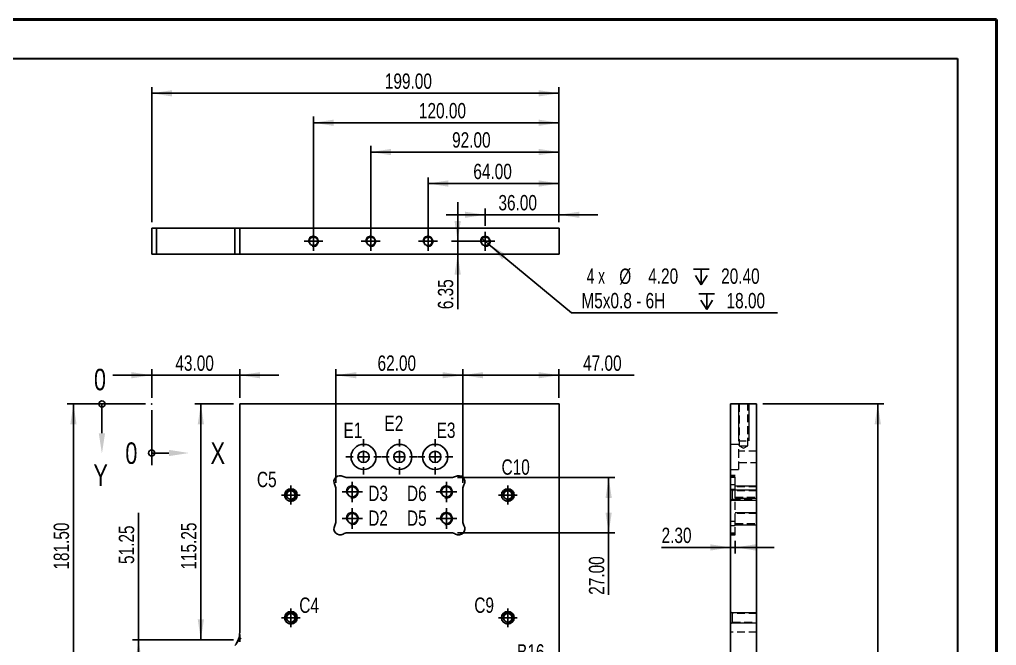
# Model space of a CAD drawing. Header units: millimetres. Extents: x 0 to 279, y 0 to 216.
# Drawn here: x 120.3 to 279.4, y 113.9 to 215.9 of the extents above; entities that cross this region are included whole.
import ezdxf

# ---------------------------------------------------------------- set-up
doc = ezdxf.new("R2010")
doc.units = ezdxf.units.MM
doc.header["$PDSIZE"] = -1
doc.linetypes.add('HIDDEN', pattern=[1.905, 1.27, -0.635])
for name, color, linetype in [('DIM', 1, 'Continuous'), ('PAGE_BORDER', 7, 'Continuous'), ('TITLE_BLOCK_BORDER', 7, 'Continuous')]:
    doc.layers.add(name, color=color, linetype=linetype)
doc.styles.add('SLDTEXTSTYLE0', font='TXT', dxfattribs={"width": 0.75})
doc.styles.add('SLDTEXTSTYLE5', font='TXT', dxfattribs={"width": 0.666667})
doc.dimstyles.new('SLDDIMSTYLE0', dxfattribs={"dimtxt": 2.5, "dimasz": 3.302, "dimexe": 0, "dimexo": 0.0625, "dimtad": 1, "dimlfac": 3, "dimrnd": 1e-09, "dimzin": 4, "dimdsep": 46, "dimtxsty": 'SLDTEXTSTYLE0', "dimsah": 1, "dimcen": 0.09, "dimadec": 0, "dimazin": 1, "dimtfac": 1, "dimtmove": 0, "dimatfit": 0, "dimfxl": 0, "dimfrac": 2, "dimtolj": 1, "dimtzin": 12, "dimarcsym": 0})
doc.dimstyles.new('SLDDIMSTYLE1', dxfattribs={"dimtxt": 2.5, "dimasz": 3.302, "dimexe": 0, "dimexo": 0.0625, "dimtad": 1, "dimlfac": 3, "dimrnd": 1e-09, "dimzin": 4, "dimdsep": 46, "dimtxsty": 'SLDTEXTSTYLE0', "dimsah": 1, "dimcen": 0.09, "dimadec": 0, "dimazin": 1, "dimtfac": 1, "dimtofl": 0, "dimtmove": 0, "dimatfit": 3, "dimfxl": 0, "dimfrac": 2, "dimtolj": 1, "dimtzin": 12, "dimarcsym": 0})
doc.dimstyles.new('SLDDIMSTYLE2', dxfattribs={"dimtxt": 2.5, "dimasz": 3.302, "dimexe": 0, "dimexo": 0.0625, "dimtad": 1, "dimlfac": 3, "dimrnd": 1e-09, "dimzin": 12, "dimdsep": 46, "dimtxsty": 'SLDTEXTSTYLE0', "dimsah": 1, "dimcen": 0.09, "dimadec": 0, "dimazin": 3, "dimtfac": 1, "dimtofl": 0, "dimtmove": 0, "dimatfit": 3, "dimfxl": 0, "dimfrac": 2, "dimtolj": 1, "dimtzin": 12, "dimarcsym": 0})
doc.dimstyles.new('SLDDIMSTYLE3', dxfattribs={"dimtxt": 2.5, "dimasz": 3.302, "dimexe": 0, "dimexo": 0.0625, "dimtad": 1, "dimlfac": 3, "dimrnd": 1e-09, "dimzin": 12, "dimdsep": 46, "dimtxsty": 'SLDTEXTSTYLE0', "dimsah": 1, "dimcen": 0.09, "dimadec": 0, "dimazin": 3, "dimtfac": 1, "dimtmove": 0, "dimatfit": 0, "dimfxl": 0, "dimfrac": 2, "dimtolj": 1, "dimtzin": 12, "dimarcsym": 0})
doc.dimstyles.new('SLDDIMSTYLE4', dxfattribs={"dimtxt": 2.5, "dimasz": 3.302, "dimexe": 0, "dimexo": 0.0625, "dimtad": 0, "dimtih": 1, "dimtoh": 1, "dimlfac": 3, "dimrnd": 1e-09, "dimzin": 4, "dimdsep": 46, "dimtxsty": 'SLDTEXTSTYLE0', "dimblk1": 'NONE', "dimsah": 1, "dimcen": 0, "dimadec": 0, "dimazin": 1, "dimtfac": 1, "dimtmove": 0, "dimatfit": 3, "dimldrblk": 'NONE', "dimfxl": 0, "dimfrac": 2, "dimtolj": 1, "dimtzin": 12, "dimarcsym": 0})

# ---------------------------------------------------------------- blocks, each defined once
blk = doc.blocks.new('_D')
at = {"layer": 'DIM'}
for p, q in [((141.82, 157.95), (135.47, 157.95)), ((141.82, 154.26), (141.82, 158.95)), ((141.82, 157.95), (156.15, 157.95)), ((156.15, 154.26), (156.15, 158.95)), ((156.15, 157.95), (162.5, 157.95))]:
    blk.add_line(p, q, dxfattribs=at)
for points in [[(141.82, 157.95), (138.52, 158.45), (138.52, 157.44)], [(156.15, 157.95), (159.46, 157.44), (159.46, 158.45)]]:
    blk.add_solid(points, dxfattribs=at)
at = {"layer": 'DIM', "insert": (145.67, 161.17), "char_height": 2.5, "attachment_point": 1, "style": 'SLDTEXTSTYLE0'}
blk.add_mtext('43.00', dxfattribs=at)
blk = doc.blocks.new('_D_1')
at = {"layer": 'DIM'}
for p, q in [((140.82, 153.26), (128.07, 153.26)), ((129.07, 153.26), (129.07, 92.76)), ((140.82, 92.76), (128.07, 92.76))]:
    blk.add_line(p, q, dxfattribs=at)
for points in [[(129.07, 153.26), (128.56, 149.96), (129.58, 149.96)], [(129.07, 92.76), (129.58, 96.07), (128.56, 96.07)]]:
    blk.add_solid(points, dxfattribs=at)
at = {"layer": 'DIM', "insert": (125.85, 126.27), "char_height": 2.5, "attachment_point": 1, "rotation": 90, "style": 'SLDTEXTSTYLE0'}
blk.add_mtext('181.50', dxfattribs=at)
blk = doc.blocks.new('_D_2')
at = {"layer": 'DIM'}
for p, q in [((155.15, 153.26), (148.82, 153.26)), ((149.82, 114.84), (149.82, 153.26)), ((155.15, 114.84), (148.82, 114.84))]:
    blk.add_line(p, q, dxfattribs=at)
for points in [[(149.82, 153.26), (149.32, 149.96), (150.33, 149.96)], [(149.82, 114.84), (150.33, 118.15), (149.32, 118.15)]]:
    blk.add_solid(points, dxfattribs=at)
at = {"layer": 'DIM', "insert": (146.6, 126.27), "char_height": 2.5, "attachment_point": 1, "rotation": 90, "style": 'SLDTEXTSTYLE0'}
blk.add_mtext('115.25', dxfattribs=at)
blk = doc.blocks.new('_D_3')
at = {"layer": 'DIM'}
for p, q in [((139.68, 114.84), (139.68, 135.5)), ((155.15, 114.84), (138.68, 114.84)), ((139.68, 114.84), (139.68, 97.76)), ((140.82, 97.76), (138.68, 97.76))]:
    blk.add_line(p, q, dxfattribs=at)
for points in [[(139.68, 114.84), (139.17, 111.54), (140.19, 111.54)], [(139.68, 97.76), (140.19, 101.07), (139.17, 101.07)]]:
    blk.add_solid(points, dxfattribs=at)
at = {"layer": 'DIM', "insert": (136.46, 127.19), "char_height": 2.5, "attachment_point": 1, "rotation": 90, "style": 'SLDTEXTSTYLE0'}
blk.add_mtext('51.25', dxfattribs=at)
blk = doc.blocks.new('_D_10')
at = {"layer": 'DIM'}
for p, q in [((191.62, 141.26), (217.24, 141.26)), ((216.24, 132.26), (216.24, 141.26)), ((191.62, 132.26), (217.24, 132.26)), ((216.24, 132.26), (216.24, 122.17))]:
    blk.add_line(p, q, dxfattribs=at)
for points in [[(216.24, 141.26), (215.73, 137.96), (216.75, 137.96)], [(216.24, 132.26), (216.75, 135.57), (215.73, 135.57)]]:
    blk.add_solid(points, dxfattribs=at)
at = {"layer": 'DIM', "insert": (213.02, 122.17), "char_height": 2.5, "attachment_point": 1, "rotation": 90, "style": 'SLDTEXTSTYLE0'}
blk.add_mtext('27.00', dxfattribs=at)
blk = doc.blocks.new('_D_11')
at = {"layer": 'DIM'}
for p, q in [((171.82, 140.4), (171.82, 158.95)), ((192.49, 157.95), (171.82, 157.95)), ((192.49, 140.4), (192.49, 158.95))]:
    blk.add_line(p, q, dxfattribs=at)
for points in [[(171.82, 157.95), (175.12, 157.44), (175.12, 158.45)], [(192.49, 157.95), (189.18, 158.45), (189.18, 157.44)]]:
    blk.add_solid(points, dxfattribs=at)
at = {"layer": 'DIM', "insert": (178.6, 161.17), "char_height": 2.5, "attachment_point": 1, "style": 'SLDTEXTSTYLE0'}
blk.add_mtext('62.00', dxfattribs=at)
blk = doc.blocks.new('_D_13')
at = {"layer": 'DIM'}
for p, q in [((192.49, 140.4), (192.49, 158.95)), ((208.15, 157.95), (192.49, 157.95)), ((208.15, 154.26), (208.15, 158.95)), ((208.15, 157.95), (220.4, 157.95))]:
    blk.add_line(p, q, dxfattribs=at)
for points in [[(192.49, 157.95), (195.79, 157.44), (195.79, 158.45)], [(208.15, 157.95), (204.85, 158.45), (204.85, 157.44)]]:
    blk.add_solid(points, dxfattribs=at)
at = {"layer": 'DIM', "insert": (212.08, 161.17), "char_height": 2.5, "attachment_point": 1, "style": 'SLDTEXTSTYLE0'}
blk.add_mtext('47.00', dxfattribs=at)
blk = doc.blocks.new('SW_CENTERMARKSYMBOL_21')
at = {"layer": 'DIM', "color": 0}
for p, q in [((-0.83, 0), (-1.53, 0)), ((0, 0), (-0.83, 0)), ((0, 0.83), (0, 1.53)), ((0, 0), (0, 0.83)), ((0, 0), (0, -0.83)), ((0, 0), (0.83, 0)), ((0.83, 0), (1.53, 0)), ((0, -0.83), (0, -1.53))]:
    blk.add_line(p, q, dxfattribs=at)
blk = doc.blocks.new('SW_CENTERMARKSYMBOL_22')
at = {"layer": 'DIM', "color": 0}
for p, q in [((-0.83, 0), (-1.53, 0)), ((0, 0), (-0.83, 0)), ((0, 0.83), (0, 1.53)), ((0, 0), (0, 0.83)), ((0, 0), (0, -0.83)), ((0, 0), (0.83, 0)), ((0.83, 0), (1.53, 0)), ((0, -0.83), (0, -1.53))]:
    blk.add_line(p, q, dxfattribs=at)
blk = doc.blocks.new('SW_CENTERMARKSYMBOL_26')
at = {"layer": 'DIM', "color": 0}
for p, q in [((-0.83, 0), (-1.53, 0)), ((0, 0), (-0.83, 0)), ((0, 0.83), (0, 1.53)), ((0, 0), (0, 0.83)), ((0, 0), (0, -0.83)), ((0, 0), (0.83, 0)), ((0.83, 0), (1.53, 0)), ((0, -0.83), (0, -1.53))]:
    blk.add_line(p, q, dxfattribs=at)
blk = doc.blocks.new('SW_CENTERMARKSYMBOL_27')
at = {"layer": 'DIM', "color": 0}
for p, q in [((-0.83, 0), (-1.53, 0)), ((0, 0), (-0.83, 0)), ((0, 0.83), (0, 1.53)), ((0, 0), (0, 0.83)), ((0, 0), (0, -0.83)), ((0, 0), (0.83, 0)), ((0.83, 0), (1.53, 0)), ((0, -0.83), (0, -1.53))]:
    blk.add_line(p, q, dxfattribs=at)
blk = doc.blocks.new('SW_CENTERMARKSYMBOL_32')
at = {"layer": 'DIM', "color": 0}
for p, q in [((0, 0.83), (0, 1.67)), ((-0.83, 0), (-1.67, 0)), ((0, 0), (-0.83, 0)), ((0, 0), (0, 0.83)), ((0, 0), (0, -0.83)), ((0, 0), (0.83, 0)), ((0.83, 0), (1.67, 0)), ((0, -0.83), (0, -1.67))]:
    blk.add_line(p, q, dxfattribs=at)
blk = doc.blocks.new('SW_CENTERMARKSYMBOL_33')
at = {"layer": 'DIM', "color": 0}
for p, q in [((0, 0.83), (0, 1.67)), ((-0.83, 0), (-1.67, 0)), ((0, 0), (-0.83, 0)), ((0, 0), (0, 0.83)), ((0, 0), (0, -0.83)), ((0, 0), (0.83, 0)), ((0.83, 0), (1.67, 0)), ((0, -0.83), (0, -1.67))]:
    blk.add_line(p, q, dxfattribs=at)
blk = doc.blocks.new('SW_CENTERMARKSYMBOL_34')
at = {"layer": 'DIM', "color": 0}
for p, q in [((0, 0.83), (0, 1.67)), ((-0.83, 0), (-1.67, 0)), ((0, 0), (-0.83, 0)), ((0, 0), (0, 0.83)), ((0, 0), (0, -0.83)), ((0, 0), (0.83, 0)), ((0.83, 0), (1.67, 0)), ((0, -0.83), (0, -1.67))]:
    blk.add_line(p, q, dxfattribs=at)
blk = doc.blocks.new('SW_CENTERMARKSYMBOL_35')
at = {"layer": 'DIM', "color": 0}
for p, q in [((0, 0.83), (0, 1.67)), ((-0.83, 0), (-1.67, 0)), ((0, 0), (-0.83, 0)), ((0, 0), (0, 0.83)), ((0, 0), (0, -0.83)), ((0, 0), (0.83, 0)), ((0.83, 0), (1.67, 0)), ((0, -0.83), (0, -1.67))]:
    blk.add_line(p, q, dxfattribs=at)
blk = doc.blocks.new('SW_CENTERMARKSYMBOL_36')
at = {"layer": 'DIM', "color": 0}
for p, q in [((0, 1.67), (0, 2.87)), ((-1.67, 0), (-2.87, 0)), ((0, 0), (-0.83, 0)), ((0, 0), (0, 0.83)), ((0, 0), (0, -0.83)), ((0, 0), (0.83, 0)), ((1.67, 0), (2.87, 0)), ((0, -1.67), (0, -2.87))]:
    blk.add_line(p, q, dxfattribs=at)
blk = doc.blocks.new('SW_CENTERMARKSYMBOL_37')
at = {"layer": 'DIM', "color": 0}
for p, q in [((0, 1.67), (0, 2.87)), ((-1.67, 0), (-2.87, 0)), ((0, 0), (-0.83, 0)), ((0, 0), (0, 0.83)), ((0, 0), (0, -0.83)), ((0, 0), (0.83, 0)), ((1.67, 0), (2.87, 0)), ((0, -1.67), (0, -2.87))]:
    blk.add_line(p, q, dxfattribs=at)
blk = doc.blocks.new('SW_CENTERMARKSYMBOL_38')
at = {"layer": 'DIM', "color": 0}
for p, q in [((0, 1.67), (0, 2.87)), ((-1.67, 0), (-2.87, 0)), ((0, 0), (-0.83, 0)), ((0, 0), (0, 0.83)), ((0, 0), (0, -0.83)), ((0, 0), (0.83, 0)), ((1.67, 0), (2.87, 0)), ((0, -1.67), (0, -2.87))]:
    blk.add_line(p, q, dxfattribs=at)
blk = doc.blocks.new('SW_DATUMORIGIN_0')
at = {"layer": 'TITLE_BLOCK_BORDER', "color": 0}
for p, q in [((-1, 1), (-10.11, 1)), ((-8.11, 1), (-8.11, -3.78)), ((0, 0), (0, -8.99)), ((0, -6.99), (2.79, -6.99))]:
    blk.add_line(p, q, dxfattribs=at)
for centre in [(-8.11, 1), (0, -6.99)]:
    blk.add_circle(centre, 0.5, dxfattribs=at)
for points in [[(-8.11, -7.09), (-7.6, -3.78), (-8.62, -3.78)], [(6.09, -6.99), (2.79, -6.48), (2.79, -7.5)]]:
    blk.add_solid(points, dxfattribs=at)
at = {"layer": 'TITLE_BLOCK_BORDER', "color": 0, "char_height": 3.5, "attachment_point": 1, "style": 'SLDTEXTSTYLE0'}
for s, insert in [('0', (-9.4, 6.73)), ('0', (-4.29, -5.26)), ('X', (9.59, -5.26)), ('Y', (-9.49, -8.85))]:
    blk.add_mtext(s, dxfattribs=dict(at, insert=insert))
blk = doc.blocks.new('_D_25')
at = {"layer": 'DIM'}
for p, q in [((236.86, 130.94), (236.86, 128.89)), ((236.1, 129.89), (224.86, 129.89)), ((236.86, 129.89), (236.1, 129.89)), ((236.86, 129.89), (243.21, 129.89))]:
    blk.add_line(p, q, dxfattribs=at)
for points in [[(236.1, 129.89), (232.8, 130.4), (232.8, 129.38)], [(236.86, 129.89), (240.17, 129.38), (240.17, 130.4)]]:
    blk.add_solid(points, dxfattribs=at)
at = {"layer": 'DIM', "insert": (224.86, 133.11), "char_height": 2.5, "attachment_point": 1, "style": 'SLDTEXTSTYLE0'}
blk.add_mtext('2.30', dxfattribs=at)
blk = doc.blocks.new('_D_26')
at = {"layer": 'DIM'}
for p, q in [((241.33, 153.26), (261.07, 153.26)), ((260.07, 48.43), (260.07, 153.26)), ((241.33, 48.43), (261.07, 48.43))]:
    blk.add_line(p, q, dxfattribs=at)
for points in [[(260.07, 153.26), (259.56, 149.96), (260.58, 149.96)], [(260.07, 48.43), (260.58, 51.73), (259.56, 51.73)]]:
    blk.add_solid(points, dxfattribs=at)
at = {"layer": 'DIM', "insert": (256.85, 61.66), "char_height": 2.5, "attachment_point": 1, "rotation": 90, "style": 'SLDTEXTSTYLE0'}
blk.add_mtext('314.50', dxfattribs=at)
blk = doc.blocks.new('_D_27')
at = {"layer": 'DIM'}
for p, q in [((196.15, 182.3), (196.15, 185.09)), ((208.15, 182.88), (208.15, 185.09)), ((196.15, 184.09), (189.8, 184.09)), ((208.15, 184.09), (196.15, 184.09)), ((208.15, 184.09), (214.5, 184.09))]:
    blk.add_line(p, q, dxfattribs=at)
for points in [[(196.15, 184.09), (192.85, 184.59), (192.85, 183.58)], [(208.15, 184.09), (211.46, 183.58), (211.46, 184.59)]]:
    blk.add_solid(points, dxfattribs=at)
at = {"layer": 'DIM', "insert": (198.29, 187.31), "char_height": 2.5, "attachment_point": 1, "style": 'SLDTEXTSTYLE0'}
blk.add_mtext('36.00', dxfattribs=at)
blk = doc.blocks.new('_D_28')
at = {"layer": 'DIM'}
for p, q in [((186.82, 180.77), (186.82, 190.18)), ((208.15, 182.88), (208.15, 190.18)), ((208.15, 189.18), (186.82, 189.18))]:
    blk.add_line(p, q, dxfattribs=at)
for points in [[(186.82, 189.18), (190.12, 188.67), (190.12, 189.69)], [(208.15, 189.18), (204.85, 189.69), (204.85, 188.67)]]:
    blk.add_solid(points, dxfattribs=at)
at = {"layer": 'DIM', "insert": (194.2, 192.4), "char_height": 2.5, "attachment_point": 1, "style": 'SLDTEXTSTYLE0'}
blk.add_mtext('64.00', dxfattribs=at)
blk = doc.blocks.new('_D_29')
at = {"layer": 'DIM'}
for p, q in [((177.49, 180.77), (177.49, 195.31)), ((208.15, 194.31), (177.49, 194.31)), ((208.15, 182.88), (208.15, 195.31))]:
    blk.add_line(p, q, dxfattribs=at)
for points in [[(177.49, 194.31), (180.79, 193.8), (180.79, 194.82)], [(208.15, 194.31), (204.85, 194.82), (204.85, 193.8)]]:
    blk.add_solid(points, dxfattribs=at)
at = {"layer": 'DIM', "insert": (190.74, 197.53), "char_height": 2.5, "attachment_point": 1, "style": 'SLDTEXTSTYLE0'}
blk.add_mtext('92.00', dxfattribs=at)
blk = doc.blocks.new('_D_30')
at = {"layer": 'DIM'}
for p, q in [((168.15, 180.77), (168.15, 200.08)), ((208.15, 199.08), (168.15, 199.08)), ((208.15, 182.88), (208.15, 200.08))]:
    blk.add_line(p, q, dxfattribs=at)
for points in [[(168.15, 199.08), (171.46, 198.57), (171.46, 199.59)], [(208.15, 199.08), (204.85, 199.59), (204.85, 198.57)]]:
    blk.add_solid(points, dxfattribs=at)
at = {"layer": 'DIM', "insert": (185.34, 202.3), "char_height": 2.5, "attachment_point": 1, "style": 'SLDTEXTSTYLE0'}
blk.add_mtext('120.00', dxfattribs=at)
blk = doc.blocks.new('_D_31')
at = {"layer": 'DIM'}
for p, q in [((191.65, 179.77), (191.65, 186.12)), ((195.15, 179.77), (190.65, 179.77)), ((191.65, 177.65), (191.65, 179.77)), ((191.65, 177.65), (191.65, 168.7))]:
    blk.add_line(p, q, dxfattribs=at)
for points in [[(191.65, 179.77), (192.16, 183.07), (191.14, 183.07)], [(191.65, 177.65), (191.14, 174.35), (192.16, 174.35)]]:
    blk.add_solid(points, dxfattribs=at)
at = {"layer": 'DIM', "insert": (188.43, 168.7), "char_height": 2.5, "attachment_point": 1, "rotation": 90, "style": 'SLDTEXTSTYLE0'}
blk.add_mtext('6.35', dxfattribs=at)
blk = doc.blocks.new('SW_SYMBOL_HOLE_DEPTH')
at = {"layer": 'TITLE_BLOCK_BORDER', "color": 0}
for p, q in [((0, 875), (800, 875)), ((100, 555), (400, 75)), ((400, 875), (400, 75)), ((700, 555), (400, 75))]:
    blk.add_line(p, q, dxfattribs=at)
blk = doc.blocks.new('_D_32')
at = {"layer": 'DIM'}
for p, q in [((195.62, 180.21), (196.69, 179.32)), ((196.69, 179.32), (210.21, 168.09)), ((210.21, 168.09), (243.74, 168.09))]:
    blk.add_line(p, q, dxfattribs=at)
blk.add_solid([(196.69, 179.32), (198.91, 176.82), (199.56, 177.6)], dxfattribs=at)
at = {"layer": 'DIM', "xscale": 0.003193359375, "yscale": 0.003193359375, "zscale": 0.003193359375}
for p in [(230.05, 172.44), (230.93, 168.43)]:
    blk.add_blockref('SW_SYMBOL_HOLE_DEPTH', p, dxfattribs=at)
at = {"layer": 'DIM', "char_height": 2.5, "attachment_point": 1}
for s, insert, style in [('4 x', (212.67, 175.35), 'SLDTEXTSTYLE5'), ('%%c', (217.97, 175.32), 'SLDTEXTSTYLE0'), ('4.20', (222.68, 175.35), 'SLDTEXTSTYLE0'), ('20.40', (234.56, 175.35), 'SLDTEXTSTYLE0'), ('M5x0.8 - 6H', (211.8, 171.35), 'SLDTEXTSTYLE0'), ('18.00', (235.44, 171.35), 'SLDTEXTSTYLE0')]:
    blk.add_mtext(s, dxfattribs=dict(at, insert=insert, style=style))
blk = doc.blocks.new('_NONE')
blk = doc.blocks.new('_D_33')
at = {"layer": 'DIM'}
for p, q in [((141.82, 182.88), (141.82, 204.88)), ((208.15, 203.88), (141.82, 203.88)), ((208.15, 182.88), (208.15, 204.88))]:
    blk.add_line(p, q, dxfattribs=at)
for points in [[(141.82, 203.88), (145.12, 203.37), (145.12, 204.39)], [(208.15, 203.88), (204.85, 204.39), (204.85, 203.37)]]:
    blk.add_solid(points, dxfattribs=at)
at = {"layer": 'DIM', "insert": (179.79, 207.11), "char_height": 2.5, "attachment_point": 1, "style": 'SLDTEXTSTYLE0'}
blk.add_mtext('199.00', dxfattribs=at)
blk = doc.blocks.new('SW_CENTERMARKSYMBOL_40')
at = {"layer": 'DIM', "color": 0}
for p, q in [((-0.83, 0), (-1.53, 0)), ((0, 0), (-0.83, 0)), ((0, 0.83), (0, 1.53)), ((0, 0), (0, 0.83)), ((0, 0), (0, -0.83)), ((0, 0), (0.83, 0)), ((0.83, 0), (1.53, 0)), ((0, -0.83), (0, -1.53))]:
    blk.add_line(p, q, dxfattribs=at)
blk = doc.blocks.new('SW_CENTERMARKSYMBOL_41')
at = {"layer": 'DIM', "color": 0}
for p, q in [((-0.83, 0), (-1.53, 0)), ((0, 0), (-0.83, 0)), ((0, 0.83), (0, 1.53)), ((0, 0), (0, 0.83)), ((0, 0), (0, -0.83)), ((0, 0), (0.83, 0)), ((0.83, 0), (1.53, 0)), ((0, -0.83), (0, -1.53))]:
    blk.add_line(p, q, dxfattribs=at)
blk = doc.blocks.new('SW_CENTERMARKSYMBOL_42')
at = {"layer": 'DIM', "color": 0}
for p, q in [((-0.83, 0), (-1.53, 0)), ((0, 0), (-0.83, 0)), ((0, 0.83), (0, 1.53)), ((0, 0), (0, 0.83)), ((0, 0), (0, -0.83)), ((0, 0), (0.83, 0)), ((0.83, 0), (1.53, 0)), ((0, -0.83), (0, -1.53))]:
    blk.add_line(p, q, dxfattribs=at)
blk = doc.blocks.new('SW_CENTERMARKSYMBOL_43')
at = {"layer": 'DIM', "color": 0}
for p, q in [((-0.83, 0), (-1.53, 0)), ((0, 0), (-0.83, 0)), ((0, 0.83), (0, 1.53)), ((0, 0), (0, 0.83)), ((0, 0), (0, -0.83)), ((0, 0), (0.83, 0)), ((0.83, 0), (1.53, 0)), ((0, -0.83), (0, -1.53))]:
    blk.add_line(p, q, dxfattribs=at)

msp = doc.modelspace()

# ---------------------------------------------------------------- linework, layer by layer
at = {"color": 7, "linetype": 'Continuous', "lineweight": 50}
for p in [(0, 215.9), (279.4, 0)]:
    msp.add_line(p, (279.4, 215.9), dxfattribs=at)
at = {"color": 7, "linetype": 'Continuous', "lineweight": 25}
for p, q in [((141.8203, 177.6492), (141.8203, 181.8825)), ((141.8203, 181.8825), (142.6001, 181.8825)), ((142.6001, 181.8825), (142.6001, 177.6492)), ((142.6001, 181.8825), (155.3738, 181.8825)), ((155.3738, 177.6492), (155.3738, 181.8825)), ((155.3738, 181.8825), (156.1536, 181.8825)), ((156.1536, 177.6492), (156.1536, 181.8825)), ((208.1536, 181.8825), (156.1536, 181.8825)), ((208.1536, 177.6492), (208.1536, 181.8825)), ((142.6001, 177.6492), (141.8203, 177.6492)), ((155.3738, 177.6492), (142.6001, 177.6492)), ((156.1536, 177.6492), (155.3738, 177.6492)), ((208.1536, 177.6492), (156.1536, 177.6492)), ((156.1536, 153.263), (156.1536, 116.0581)), ((208.1536, 153.263), (156.1536, 153.263)), ((208.1536, 93.763), (208.1536, 153.263)), ((236.0981, 153.263), (240.3314, 153.263)), ((236.0981, 93.763), (236.0981, 153.263)), ((240.3314, 93.763), (240.3314, 153.263)), ((190.6232, 141.263), (173.684, 141.263)), ((171.8203, 139.3993), (171.8203, 134.1267)), ((192.487, 134.1267), (192.487, 139.3993)), ((173.684, 132.263), (190.6232, 132.263))]:
    msp.add_line(p, q, dxfattribs=at)
at = {"color": 7, "linetype": 'Continuous', "lineweight": 18}
for p, q in [((237.3814, 153.263), (237.3814, 147.263)), ((237.3814, 153.263), (237.3814, 147.263)), ((237.3814, 153.263), (237.3814, 147.263)), ((237.3814, 153.263), (237.3814, 147.263)), ((239.0481, 153.263), (239.0481, 147.263)), ((239.0481, 153.263), (239.0481, 147.263)), ((239.0481, 153.263), (239.0481, 147.263)), ((239.0481, 153.263), (239.0481, 147.263)), ((236.2981, 139.263), (240.3314, 139.263)), ((236.2981, 139.263), (240.3314, 139.263)), ((236.8648, 139.9297), (240.3314, 139.9297)), ((236.8648, 139.9297), (240.3314, 139.9297)), ((236.2981, 137.5964), (240.3314, 137.5964)), ((236.2981, 137.5964), (240.3314, 137.5964)), ((236.8648, 137.9297), (240.3314, 137.9297)), ((236.8648, 137.9297), (240.3314, 137.9297)), ((236.8648, 135.5964), (240.3314, 135.5964)), ((236.8648, 135.5964), (240.3314, 135.5964)), ((236.8648, 133.5964), (240.3314, 133.5964)), ((236.8648, 133.5964), (240.3314, 133.5964)), ((236.2981, 119.263), (240.3314, 119.263)), ((236.2981, 119.263), (240.3314, 119.263)), ((236.2981, 117.5964), (240.3314, 117.5964)), ((236.2981, 117.5964), (240.3314, 117.5964))]:
    msp.add_line(p, q, dxfattribs=at)
at = {"color": 7, "linetype": 'HIDDEN', "lineweight": 18}
for p, q in [((237.5148, 153.263), (237.5148, 146.463)), ((238.9148, 146.463), (238.9148, 153.263)), ((237.4581, 146.6864), (236.0981, 146.6864)), ((237.3814, 147.263), (239.0481, 147.263)), ((237.3814, 147.263), (239.0481, 147.263)), ((237.3814, 147.263), (239.0481, 147.263)), ((237.3814, 147.263), (239.0481, 147.263)), ((237.4581, 144.6464), (237.4581, 146.6864)), ((237.5148, 146.463), (238.9148, 146.463)), ((237.5148, 146.463), (238.2148, 146.0424)), ((238.2148, 146.0424), (238.9148, 146.463)), ((240.3314, 145.563), (237.4581, 145.563)), ((237.4581, 142.6064), (237.4581, 144.6464)), ((237.4581, 143.7297), (240.3314, 143.7297)), ((236.0981, 142.6064), (237.4581, 142.6064)), ((236.8648, 141.5893), (236.0981, 141.5893)), ((236.0981, 141.4494), (236.8648, 141.4494)), ((236.8648, 141.263), (236.0981, 141.263)), ((236.8648, 140.0793), (236.0981, 140.0793)), ((236.8648, 140.0793), (236.8648, 141.5893)), ((236.8648, 139.3993), (236.8648, 140.0793)), ((236.4314, 139.1297), (236.0981, 139.463)), ((236.0981, 139.3993), (236.8648, 139.3993)), ((236.4314, 138.4297), (236.4314, 139.1297)), ((240.3314, 139.1297), (236.4314, 139.1297)), ((236.4314, 137.7297), (236.4314, 138.4297)), ((240.3314, 139.763), (236.8648, 139.763)), ((236.8648, 134.1267), (236.8648, 139.3993)), ((236.0981, 137.3964), (236.4314, 137.7297)), ((236.4314, 137.7297), (240.3314, 137.7297)), ((236.8648, 138.0964), (240.3314, 138.0964)), ((240.3314, 135.4297), (236.8648, 135.4297)), ((236.8648, 134.1267), (236.0981, 134.1267)), ((236.8648, 133.4468), (236.8648, 134.1267)), ((236.8648, 133.763), (240.3314, 133.763)), ((236.0981, 133.4468), (236.8648, 133.4468)), ((236.0981, 132.263), (236.8648, 132.263)), ((236.8648, 132.0766), (236.0981, 132.0766)), ((236.8648, 131.9368), (236.8648, 133.4468)), ((236.0981, 131.9368), (236.8648, 131.9368)), ((236.4314, 119.1297), (236.0981, 119.463)), ((236.4314, 118.4297), (236.4314, 119.1297)), ((240.3314, 119.1297), (236.4314, 119.1297)), ((236.4314, 117.7297), (236.4314, 118.4297)), ((236.0981, 117.3964), (236.4314, 117.7297)), ((236.4314, 117.7297), (240.3314, 117.7297)), ((240.3314, 116.0581), (236.0981, 116.0581))]:
    msp.add_line(p, q, dxfattribs=at)
at = {"color": 7, "linetype": 'Continuous', "lineweight": 25}
for centre, radius in [((168.1536, 179.7658), 0.7), ((177.487, 179.7658), 0.7), ((186.8203, 179.7658), 0.7), ((196.1536, 179.7658), 0.7), ((176.3203, 144.6464), 2.04), ((182.1536, 144.6464), 2.04), ((187.987, 144.6464), 2.04), ((176.3203, 144.6464), 0.9167), ((182.1536, 144.6464), 0.9167), ((187.987, 144.6464), 0.9167), ((164.487, 138.4297), 1.0333), ((164.487, 138.4297), 0.7), ((174.487, 138.9297), 0.8333), ((189.8203, 138.9297), 0.8333), ((199.8203, 138.4297), 1.0333), ((199.8203, 138.4297), 0.7), ((174.487, 134.5964), 0.8333), ((189.8203, 134.5964), 0.8333), ((164.487, 118.4297), 1.0333), ((199.8203, 118.4297), 1.0333), ((164.487, 118.4297), 0.7), ((199.8203, 118.4297), 0.7)]:
    msp.add_circle(centre, radius, dxfattribs=at)
at = {"color": 7, "linetype": 'Continuous', "lineweight": 18}
for centre, radius in [((168.1536, 179.7658), 0.8333), ((177.487, 179.7658), 0.8333), ((186.8203, 179.7658), 0.8333), ((196.1536, 179.7658), 0.8333), ((164.487, 138.4297), 0.8333), ((174.487, 138.9297), 1), ((189.8203, 138.9297), 1), ((199.8203, 138.4297), 0.8333), ((174.487, 134.5964), 1), ((189.8203, 134.5964), 1), ((164.487, 118.4297), 0.8333), ((199.8203, 118.4297), 0.8333)]:
    msp.add_arc(centre, radius, 255, 195, dxfattribs=at)
at = {"color": 7, "linetype": 'Continuous', "lineweight": 25}
for centre, radius, start, end in [((172.4941, 140.5893), 1, 59.337768, 210.662232), ((170.487, 139.3993), 1.3333, 0, 30.662232), ((173.684, 142.5964), 1.3333, 239.337768, 270), ((190.6232, 142.5964), 1.3333, 270, 300.662232), ((191.8132, 140.5893), 1, 329.337768, 120.662232), ((193.8203, 139.3993), 1.3333, 149.337768, 180), ((170.487, 134.1267), 1.3333, 329.337768, 0), ((193.8203, 134.1267), 1.3333, 180, 210.662232), ((172.4941, 132.9368), 1, 149.337768, 300.662232), ((173.684, 130.9297), 1.3333, 90, 120.662232), ((190.6232, 130.9297), 1.3333, 59.337768, 90), ((191.8132, 132.9368), 1, 239.337768, 30.662232), ((152.8203, 116.0581), 3.3333, 320, 0)]:
    msp.add_arc(centre, radius, start, end, dxfattribs=at)
at = {"layer": 'DIM'}
for p, q in [((155.588, 114.1708), (156.3679, 115.1002)), ((156.1536, 115.7247), (156.1536, 114.5115))]:
    msp.add_line(p, q, dxfattribs=at)
at = {"layer": 'PAGE_BORDER', "lineweight": 35}
for p, q in [((6.35, 209.55), (273.05, 209.55)), ((273.05, 209.55), (273.05, 6.35))]:
    msp.add_line(p, q, dxfattribs=at)
at = {"layer": 'TITLE_BLOCK_BORDER'}
msp.add_point((141.8203, 153.263), dxfattribs=at)

# ---------------------------------------------------------------- block references
at = {"layer": 'DIM'}
for name, p in [('SW_CENTERMARKSYMBOL_40', (168.1536, 179.7658)), ('SW_CENTERMARKSYMBOL_41', (177.487, 179.7658)), ('SW_CENTERMARKSYMBOL_42', (186.8203, 179.7658)), ('SW_CENTERMARKSYMBOL_43', (196.1536, 179.7658)), ('SW_CENTERMARKSYMBOL_38', (176.3203, 144.6464)), ('SW_CENTERMARKSYMBOL_37', (182.1536, 144.6464)), ('SW_CENTERMARKSYMBOL_36', (187.987, 144.6464)), ('SW_CENTERMARKSYMBOL_35', (174.487, 138.9297)), ('SW_CENTERMARKSYMBOL_34', (189.8203, 138.9297)), ('SW_CENTERMARKSYMBOL_22', (164.487, 138.4297)), ('SW_CENTERMARKSYMBOL_27', (199.8203, 138.4297)), ('SW_CENTERMARKSYMBOL_33', (174.487, 134.5964)), ('SW_CENTERMARKSYMBOL_32', (189.8203, 134.5964)), ('SW_CENTERMARKSYMBOL_21', (164.487, 118.4297)), ('SW_CENTERMARKSYMBOL_26', (199.8203, 118.4297))]:
    msp.add_blockref(name, p, dxfattribs=at)
at = {"layer": 'TITLE_BLOCK_BORDER'}
msp.add_blockref('SW_DATUMORIGIN_0', (141.8203, 152.263), dxfattribs=at)

# ---------------------------------------------------------------- texts
at = {"layer": 'DIM', "char_height": 2.5, "attachment_point": 1, "style": 'SLDTEXTSTYLE0'}
for s, insert in [('E2', (179.7276, 151.3445)), ('E1', (173.0563, 150.2341)), ('E3', (188.2265, 150.2341)), ('C10', (198.7956, 144.2343)), ('C5', (158.9558, 142.2112)), ('D3', (177.0868, 139.9504)), ('D6', (183.3888, 139.9504)), ('D2', (177.0868, 135.9132)), ('D5', (183.3888, 135.9132)), ('C4', (165.856, 121.7285)), ('C9', (194.3575, 121.7285)), ('B16', (201.3267, 114.1122))]:
    msp.add_mtext(s, dxfattribs=dict(at, insert=insert))

# ---------------------------------------------------------------- dimensions: what is measured, and where the dimension line sits
at = {"layer": 'DIM'}
for base, p1, p2, dimstyle, picture, middle in [((141.8203, 203.8825), (208.1536, 181.8825), (141.8203, 181.8825), 'SLDDIMSTYLE1', '_D_33', (184.874, 203.8825)), ((168.1536, 199.0804), (208.1536, 181.8825), (168.1536, 179.7658), 'SLDDIMSTYLE1', '_D_30', (190.4213, 199.0804)), ((177.487, 194.3109), (208.1536, 181.8825), (177.487, 179.7658), 'SLDDIMSTYLE1', '_D_29', (194.8916, 194.3109)), ((186.8203, 189.1792), (208.1536, 181.8825), (186.8203, 179.7658), 'SLDDIMSTYLE0', '_D_28', (198.3598, 189.1792)), ((196.1536, 184.0863), (208.1536, 181.8825), (196.1536, 181.2992), 'SLDDIMSTYLE0', '_D_27', (202.4447, 184.0863)), ((156.1536, 157.9454), (141.8203, 153.263), (156.1536, 153.263), 'SLDDIMSTYLE0', '_D', (149.8231, 157.9454)), ((171.8203, 157.9454), (192.487, 139.3993), (171.8203, 139.3993), 'SLDDIMSTYLE1', '_D_11', (182.7562, 157.9454)), ((192.487, 157.9454), (208.1536, 153.263), (192.487, 139.3993), 'SLDDIMSTYLE1', '_D_13', (216.2394, 157.9454)), ((236.0981, 129.887), (236.8648, 131.9368), (236.0981, 153.263), 'SLDDIMSTYLE0', '_D_25', (228.0966, 129.887))]:
    dim = msp.add_linear_dim(base=base, p1=p1, p2=p2, dimstyle=dimstyle, dxfattribs=at)
    dim.commit()
    dim.dimension.update_dxf_attribs({"geometry": picture, "text_midpoint": middle, "dimtype": 160})
for base, p1, p2, dimstyle, picture, middle in [((191.6485, 179.7658), (208.1536, 177.6492), (196.1536, 179.7658), 'SLDDIMSTYLE3', '_D_31', (191.6485, 171.9299)), ((129.0719, 92.763), (141.8203, 153.263), (141.8203, 92.763), 'SLDDIMSTYLE1', '_D_1', (129.0719, 131.3473)), ((149.8231, 153.263), (156.1536, 114.8448), (156.1536, 153.263), 'SLDDIMSTYLE2', '_D_2', (149.8231, 131.3473)), ((260.0715, 153.263), (240.3314, 48.4297), (240.3314, 153.263), 'SLDDIMSTYLE1', '_D_26', (260.0715, 66.7383)), ((216.2394, 141.263), (190.6232, 132.263), (190.6232, 141.263), 'SLDDIMSTYLE1', '_D_10', (216.2394, 126.3228)), ((139.6815, 97.763), (156.1536, 114.8448), (141.8203, 97.763), 'SLDDIMSTYLE2', '_D_3', (139.6815, 131.3473))]:
    dim = msp.add_linear_dim(base=base, p1=p1, p2=p2, angle=90, dimstyle=dimstyle, dxfattribs=at)
    dim.commit()
    dim.dimension.update_dxf_attribs({"geometry": picture, "text_midpoint": middle, "dimtype": 160})
dim = msp.add_diameter_dim_2p(p1=(195.6152, 180.2132), p2=(196.692, 179.3185), text='4 x <> {\\fGDT;x} 20.40\\PM5x0.8 - 6H {\\fGDT;x} 18.00\\P', dimstyle='SLDDIMSTYLE4', dxfattribs=at)
dim.commit()
dim.dimension.update_dxf_attribs({"geometry": '_D_32', "text_midpoint": (227.768, 172.0927), "dimtype": 163})

doc.saveas('drawing.dxf')
